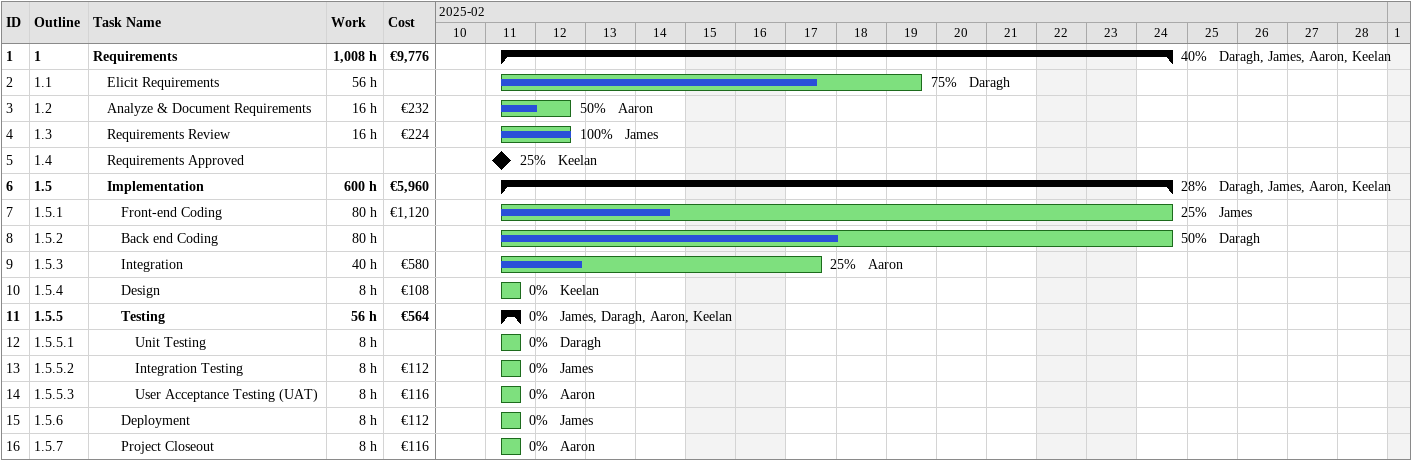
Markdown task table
| ID | WBS | Task | Start | Finish | Resources | % complete | Work (h) | Cost (€) |
|---|---|---|---|---|---|---|---|---|
| 1 | 1 | **Requirements** | 2025-02-11 | 2025-02-24 | Daragh, James, Aaron, Keelan | 40 | 1008 | 9776 |
| 2 | 1.1 | Elicit Requirements | 2025-02-11 | 2025-02-19 | Daragh | 75 | 56 |  |
| 3 | 1.2 | Analyze & Document Requirements | 2025-02-11 | 2025-02-12 | Aaron | 50 | 16 | 232 |
| 4 | 1.3 | Requirements Review | 2025-02-11 | 2025-02-12 | James | 100 | 16 | 224 |
| 5 | 1.4 | Requirements Approved (milestone) | 2025-02-11 | 2025-02-11 | Keelan | 25 |  |  |
| 6 | 1.5 | **Implementation** | 2025-02-11 | 2025-02-24 | Daragh, James, Aaron, Keelan | 28 | 600 | 5960 |
| 7 | 1.5.1 | Front-end Coding | 2025-02-11 | 2025-02-24 | James | 25 | 80 | 1120 |
| 8 | 1.5.2 | Back end Coding | 2025-02-11 | 2025-02-24 | Daragh | 50 | 80 |  |
| 9 | 1.5.3 | Integration | 2025-02-11 | 2025-02-17 | Aaron | 25 | 40 | 580 |
| 10 | 1.5.4 | Design | 2025-02-11 | 2025-02-11 | Keelan | 0 | 8 | 108 |
| 11 | 1.5.5 | **Testing** | 2025-02-11 | 2025-02-11 | James, Daragh, Aaron, Keelan | 0 | 56 | 564 |
| 12 | 1.5.5.1 | Unit Testing | 2025-02-11 | 2025-02-11 | Daragh | 0 | 8 |  |
| 13 | 1.5.5.2 | Integration Testing | 2025-02-11 | 2025-02-11 | James | 0 | 8 | 112 |
| 14 | 1.5.5.3 | User Acceptance Testing (UAT) | 2025-02-11 | 2025-02-11 | Aaron | 0 | 8 | 116 |
| 15 | 1.5.6 | Deployment | 2025-02-11 | 2025-02-11 | James | 0 | 8 | 112 |
| 16 | 1.5.7 | Project Closeout | 2025-02-11 | 2025-02-11 | Aaron | 0 | 8 | 116 |
